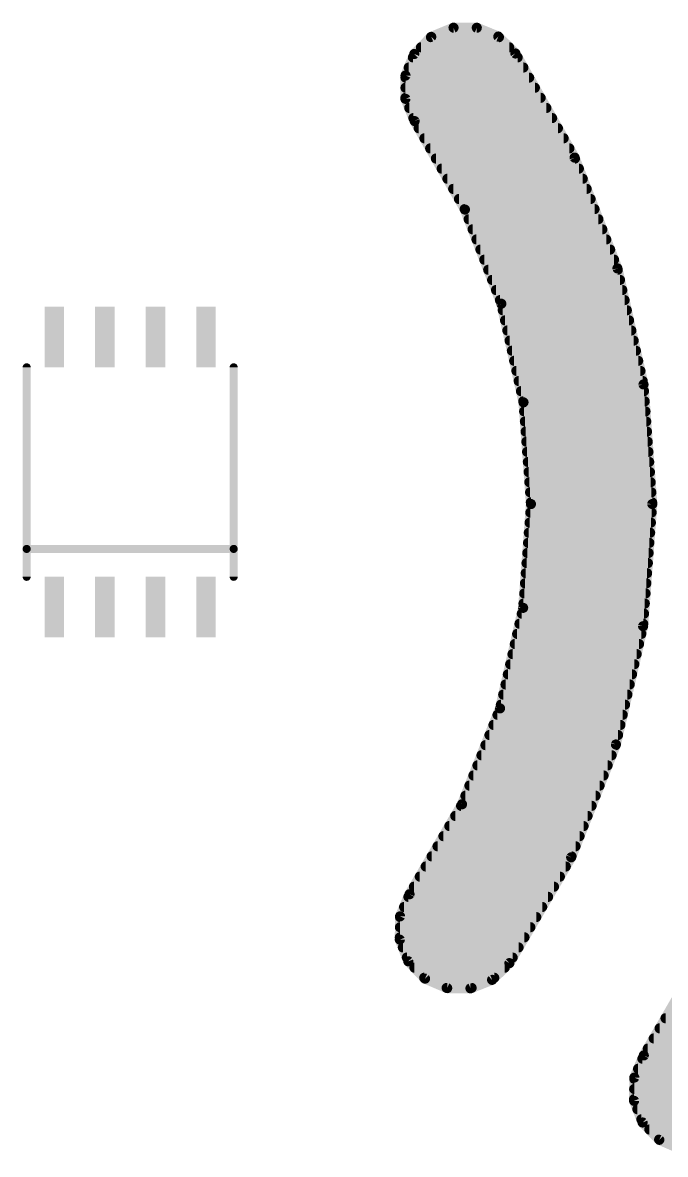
# Model space of a CAD drawing. Extents: x -0.1 to 76.2, y 11 to 78.4.
# Drawn here: x 43.02 to 59.16, y 27.32 to 55.74 of the extents above; entities that cross this region are included whole.
import ezdxf

# ---------------------------------------------------------------- set-up
doc = ezdxf.new("R2010")
doc.units = 0
doc.layers.add('21', color=253, linetype='CONTINUOUS')

# ---------------------------------------------------------------- blocks, each defined once
blk = doc.blocks.new('RECT')
blk.add_solid([(-0.5, -0.5), (0.5, -0.5), (-0.5, 0.5), (0.5, 0.5)])

msp = doc.modelspace()

# ---------------------------------------------------------------- linework, layer by layer
at = {"layer": '21'}
for points, const_width in [([(53.2825, 55.3799), (53.8421, 55.61)], 0.254), ([(53.8421, 55.61), (54.4263, 55.6082)], 0.254), ([(54.4263, 55.6082), (54.9672, 55.3878)], 0.254), ([(52.8562, 54.9496), (53.2825, 55.3799)], 0.254), ([(53.2747, 55.372), (54.9831, 55.372)], 0.254), ([(54.9672, 55.3878), (55.3968, 54.9621)], 0.254), ([(53.023, 55.118), (55.2395, 55.118)], 0.254), ([(52.6357, 54.4082), (52.8562, 54.9496)], 0.254), ([(52.8213, 54.864), (55.4526, 54.864)], 0.254), ([(55.3968, 54.9621), (56.8829, 52.3481)], 0.254), ([(52.7179, 54.61), (55.597, 54.61)], 0.254), ([(52.6341, 53.8237), (52.6357, 54.4082)], 0.254), ([(52.6356, 54.356), (55.7414, 54.356)], 0.254), ([(52.6349, 54.102), (55.8858, 54.102)], 0.254), ([(52.8648, 53.2645), (52.6341, 53.8237)], 0.254), ([(52.6342, 53.848), (56.0302, 53.848)], 0.254), ([(52.7289, 53.594), (56.1746, 53.594)], 0.254), ([(52.8337, 53.34), (56.319, 53.34)], 0.254), ([(54.1279, 51.0431), (52.8648, 53.2645)], 0.254), ([(52.9663, 53.086), (56.4634, 53.086)], 0.254), ([(53.1107, 52.832), (56.6078, 52.832)], 0.254), ([(53.2552, 52.578), (56.7522, 52.578)], 0.254), ([(53.3996, 52.324), (56.8922, 52.324)], 0.254), ([(56.8829, 52.3481), (57.9592, 49.5644)], 0.254), ([(53.544, 52.07), (56.9904, 52.07)], 0.254), ([(53.6884, 51.816), (57.0886, 51.816)], 0.254), ([(53.8329, 51.562), (57.1868, 51.562)], 0.254), ([(53.9773, 51.308), (57.285, 51.308)], 0.254), ([(54.1217, 51.054), (57.3833, 51.054)], 0.254), ([(55.0427, 48.6773), (54.1279, 51.0431)], 0.254), ([(54.2219, 50.8), (57.4815, 50.8)], 0.254), ([(54.3201, 50.546), (57.5797, 50.546)], 0.254), ([(54.4183, 50.292), (57.6779, 50.292)], 0.254), ([(54.5166, 50.038), (57.7761, 50.038)], 0.254), ([(54.6148, 49.784), (57.8743, 49.784)], 0.254), ([(54.713, 49.53), (57.9669, 49.53)], 0.254), ([(57.9592, 49.5644), (58.6138, 46.6508)], 0.254), ([(54.8112, 49.276), (58.024, 49.276)], 0.254), ([(54.9094, 49.022), (58.0811, 49.022)], 0.254), ([(55.0076, 48.768), (58.1381, 48.768)], 0.254), ([(55.599, 46.2007), (55.0427, 48.6773)], 0.254), ([(55.0794, 48.514), (58.1952, 48.514)], 0.254), ([(55.1364, 48.26), (58.2523, 48.26)], 0.254), ([(55.1935, 48.006), (58.3093, 48.006)], 0.254), ([(55.2505, 47.752), (58.3664, 47.752)], 0.254), ([(55.3076, 47.498), (58.4235, 47.498)], 0.254), ([(43.12, 42.52), (43.12, 47.08)], 0.2032), ([(48.32, 47.08), (48.32, 42.52)], 0.2032), ([(55.3647, 47.244), (58.4805, 47.244)], 0.254), ([(55.4217, 46.99), (58.5376, 46.99)], 0.254), ([(55.4788, 46.736), (58.5947, 46.736)], 0.254), ([(58.6138, 46.6508), (58.8347, 43.6472)], 0.254), ([(55.5358, 46.482), (58.6262, 46.482)], 0.254), ([(55.5929, 46.228), (58.6449, 46.228)], 0.254), ([(55.7867, 43.6472), (55.599, 46.2007)], 0.254), ([(55.6157, 45.974), (58.6636, 45.974)], 0.254), ([(55.6343, 45.72), (58.6823, 45.72)], 0.254), ([(55.653, 45.466), (58.7009, 45.466)], 0.254), ([(55.6717, 45.212), (58.7196, 45.212)], 0.254), ([(55.6904, 44.958), (58.7383, 44.958)], 0.254), ([(55.709, 44.704), (58.757, 44.704)], 0.254), ([(55.7277, 44.45), (58.7757, 44.45)], 0.254), ([(55.7464, 44.196), (58.7943, 44.196)], 0.254), ([(55.765, 43.942), (58.813, 43.942)], 0.254), ([(55.5907, 41.0403), (55.7867, 43.6472)], 0.254), ([(55.7837, 43.688), (58.8317, 43.688)], 0.254), ([(58.8347, 43.6472), (58.6041, 40.5797)], 0.254), ([(55.7707, 43.434), (58.8187, 43.434)], 0.254), ([(55.7516, 43.18), (58.7996, 43.18)], 0.254), ([(55.7325, 42.926), (58.7805, 42.926)], 0.254), ([(55.7134, 42.672), (58.7614, 42.672)], 0.254), ([(43.12, 41.82), (43.12, 42.52)], 0.2032), ([(48.32, 42.52), (43.12, 42.52)], 0.2032), ([(48.32, 42.52), (48.32, 41.82)], 0.2032), ([(55.6943, 42.418), (58.7423, 42.418)], 0.254), ([(55.6752, 42.164), (58.7232, 42.164)], 0.254), ([(55.637, 41.656), (58.685, 41.656)], 0.254), ([(55.6561, 41.91), (58.7041, 41.91)], 0.254), ([(55.6179, 41.402), (58.6659, 41.402)], 0.254), ([(55.5988, 41.148), (58.6468, 41.148)], 0.254), ([(55.01, 38.5153), (55.5907, 41.0403)], 0.254), ([(55.5571, 40.894), (58.6277, 40.894)], 0.254), ([(55.4986, 40.64), (58.6086, 40.64)], 0.254), ([(58.6041, 40.5797), (57.9207, 37.6088)], 0.254), ([(55.4402, 40.386), (58.5595, 40.386)], 0.254), ([(55.3818, 40.132), (58.5011, 40.132)], 0.254), ([(55.3234, 39.878), (58.4427, 39.878)], 0.254), ([(55.265, 39.624), (58.3843, 39.624)], 0.254), ([(55.1481, 39.116), (58.2674, 39.116)], 0.254), ([(55.2066, 39.37), (58.3258, 39.37)], 0.254), ([(55.0897, 38.862), (58.209, 38.862)], 0.254), ([(55.0313, 38.608), (58.1506, 38.608)], 0.254), ([(54.0551, 36.1066), (55.01, 38.5153)], 0.254), ([(54.9461, 38.354), (58.0921, 38.354)], 0.254), ([(54.8454, 38.1), (58.0337, 38.1)], 0.254), ([(54.7447, 37.846), (57.9753, 37.846)], 0.254), ([(54.644, 37.592), (57.914, 37.592)], 0.254), ([(57.9207, 37.6088), (56.7971, 34.7748)], 0.254), ([(54.5433, 37.338), (57.8133, 37.338)], 0.254), ([(54.3419, 36.83), (57.6119, 36.83)], 0.254), ([(54.4426, 37.084), (57.7126, 37.084)], 0.254), ([(54.2412, 36.576), (57.5112, 36.576)], 0.254), ([(54.1405, 36.322), (57.4105, 36.322)], 0.254), ([(52.7368, 33.8484), (54.0551, 36.1066)], 0.254), ([(54.0326, 36.068), (57.3098, 36.068)], 0.254), ([(53.8843, 35.814), (57.2091, 35.814)], 0.254), ([(53.736, 35.56), (57.1084, 35.56)], 0.254), ([(53.5877, 35.306), (57.0077, 35.306)], 0.254), ([(53.4394, 35.052), (56.907, 35.052)], 0.254), ([(53.2912, 34.798), (56.8063, 34.798)], 0.254), ([(56.7971, 34.7748), (55.246, 32.1181)], 0.254), ([(52.9946, 34.29), (56.5141, 34.29)], 0.254), ([(53.1429, 34.544), (56.6624, 34.544)], 0.254), ([(52.8463, 34.036), (56.3658, 34.036)], 0.254), ([(52.4988, 33.2918), (52.7368, 33.8484)], 0.254), ([(52.7084, 33.782), (56.2175, 33.782)], 0.254), ([(52.5998, 33.528), (56.0692, 33.528)], 0.254), ([(52.4927, 32.7075), (52.4988, 33.2918)], 0.254), ([(52.4986, 33.274), (55.9209, 33.274)], 0.254), ([(52.496, 33.02), (55.7726, 33.02)], 0.254), ([(58.6214, 29.8003), (60.4819, 32.9877)], 0.254), ([(52.7061, 32.1637), (52.4927, 32.7075)], 0.254), ([(52.4933, 32.766), (55.6243, 32.766)], 0.254), ([(52.5694, 32.512), (55.476, 32.512)], 0.254), ([(52.6691, 32.258), (55.3277, 32.258)], 0.254), ([(53.1267, 31.7281), (52.7061, 32.1637)], 0.254), ([(52.8603, 32.004), (55.1279, 32.004)], 0.254), ([(55.246, 32.1181), (54.8109, 31.6978)], 0.254), ([(53.1056, 31.75), (54.8649, 31.75)], 0.254), ([(53.6829, 31.4903), (53.1267, 31.7281)], 0.254), ([(53.6696, 31.496), (54.2967, 31.496)], 0.254), ([(54.2671, 31.4844), (53.6829, 31.4903)], 0.254), ([(54.8109, 31.6978), (54.2671, 31.4844)], 0.254), ([(59.1664, 30.734), (62.6849, 30.734)], 0.254), ([(59.0181, 30.48), (62.5366, 30.48)], 0.254), ([(58.8699, 30.226), (62.3884, 30.226)], 0.254), ([(58.3831, 29.2437), (58.6214, 29.8003)], 0.254), ([(58.5862, 29.718), (62.0918, 29.718)], 0.254), ([(58.7216, 29.972), (62.2401, 29.972)], 0.254), ([(58.4774, 29.464), (61.9435, 29.464)], 0.254), ([(58.377, 28.6594), (58.3831, 29.2437)], 0.254), ([(58.3827, 29.21), (61.7952, 29.21)], 0.254), ([(58.3801, 28.956), (61.6469, 28.956)], 0.254), ([(58.5906, 28.1155), (58.377, 28.6594)], 0.254), ([(58.3774, 28.702), (61.4986, 28.702)], 0.254), ([(58.46, 28.448), (61.3503, 28.448)], 0.254), ([(58.5598, 28.194), (61.2021, 28.194)], 0.254), ([(59.0114, 27.68), (58.5906, 28.1155)], 0.254), ([(58.7602, 27.94), (60.9951, 27.94)], 0.254), ([(59.0056, 27.686), (60.7322, 27.686)], 0.254), ([(59.567, 27.4422), (59.0114, 27.68)], 0.254)]:
    msp.add_lwpolyline(points, dxfattribs=dict(at, const_width=const_width))
for points, const_width in [([(53.8423, 55.6735, 1), (53.8419, 55.5465)], 0.127), ([(53.8662, 55.5513, 1), (53.818, 55.6687)], 0.127), ([(54.4503, 55.667, 1), (54.4023, 55.5494)], 0.127), ([(54.4261, 55.5447, 1), (54.4265, 55.6717)], 0.127), ([(53.2747, 55.4355, 1), (53.2747, 55.3085)], 0.127), ([(53.2584, 55.4386, 1), (53.3066, 55.3212)], 0.127), ([(53.3276, 55.3352, 1), (53.2374, 55.4246)], 0.127), ([(55.0119, 55.4329, 1), (54.9225, 55.3427)], 0.127), ([(54.9432, 55.329, 1), (54.9912, 55.4466)], 0.127), ([(54.9831, 55.3085, 1), (54.9831, 55.4355)], 0.127), ([(53.023, 55.1815, 1), (53.023, 55.0545)], 0.127), ([(55.2395, 55.0545, 1), (55.2395, 55.1815)], 0.127), ([(52.8213, 54.9275, 1), (52.8213, 54.8005)], 0.127), ([(52.8111, 54.9943, 1), (52.9013, 54.9049)], 0.127), ([(52.915, 54.9256, 1), (52.7974, 54.9736)], 0.127), ([(55.452, 54.9935, 1), (55.3416, 54.9307)], 0.127), ([(55.3521, 54.917, 1), (55.4415, 55.0072)], 0.127), ([(55.4526, 54.8005, 1), (55.4526, 54.9275)], 0.127), ([(52.7179, 54.6735, 1), (52.7179, 54.5465)], 0.127), ([(55.597, 54.5465, 1), (55.597, 54.6735)], 0.127), ([(52.6356, 54.4195, 1), (52.6356, 54.2925)], 0.127), ([(52.6992, 54.408, 1), (52.5722, 54.4084)], 0.127), ([(52.5769, 54.4322, 1), (52.6945, 54.3842)], 0.127), ([(55.7414, 54.2925, 1), (55.7414, 54.4195)], 0.127), ([(52.6349, 54.1655, 1), (52.6349, 54.0385)], 0.127), ([(55.8858, 54.0385, 1), (55.8858, 54.1655)], 0.127), ([(52.6928, 53.8479, 1), (52.5754, 53.7995)], 0.127), ([(52.5706, 53.8239, 1), (52.6976, 53.8235)], 0.127), ([(52.6342, 53.9115, 1), (52.6342, 53.7845)], 0.127), ([(52.7289, 53.6575, 1), (52.7289, 53.5305)], 0.127), ([(56.0302, 53.7845, 1), (56.0302, 53.9115)], 0.127), ([(56.1746, 53.5305, 1), (56.1746, 53.6575)], 0.127), ([(52.8337, 53.4035, 1), (52.8337, 53.2765)], 0.127), ([(56.319, 53.2765, 1), (56.319, 53.4035)], 0.127), ([(52.92, 53.2959, 1), (52.8096, 53.2331)], 0.127), ([(52.8061, 53.2403, 1), (52.9235, 53.2887)], 0.127), ([(52.9663, 53.1495, 1), (52.9663, 53.0225)], 0.127), ([(56.4634, 53.0225, 1), (56.4634, 53.1495)], 0.127), ([(53.1107, 52.8955, 1), (53.1107, 52.7685)], 0.127), ([(56.6078, 52.7685, 1), (56.6078, 52.8955)], 0.127), ([(53.2552, 52.6415, 1), (53.2552, 52.5145)], 0.127), ([(56.7522, 52.5145, 1), (56.7522, 52.6415)], 0.127), ([(53.3996, 52.3875, 1), (53.3996, 52.2605)], 0.127), ([(56.9421, 52.371, 1), (56.8237, 52.3252)], 0.127), ([(56.8277, 52.3167, 1), (56.9381, 52.3795)], 0.127), ([(56.8922, 52.2605, 1), (56.8922, 52.3875)], 0.127), ([(53.544, 52.1335, 1), (53.544, 52.0065)], 0.127), ([(56.9904, 52.0065, 1), (56.9904, 52.1335)], 0.127), ([(53.6884, 51.8795, 1), (53.6884, 51.7525)], 0.127), ([(57.0886, 51.7525, 1), (57.0886, 51.8795)], 0.127), ([(53.8329, 51.6255, 1), (53.8329, 51.4985)], 0.127), ([(57.1868, 51.4985, 1), (57.1868, 51.6255)], 0.127), ([(53.9773, 51.3715, 1), (53.9773, 51.2445)], 0.127), ([(54.1217, 51.1175, 1), (54.1217, 50.9905)], 0.127), ([(54.1871, 51.066, 1), (54.0687, 51.0202)], 0.127), ([(57.285, 51.2445, 1), (57.285, 51.3715)], 0.127), ([(57.3833, 50.9905, 1), (57.3833, 51.1175)], 0.127), ([(54.0727, 51.0117, 1), (54.1831, 51.0745)], 0.127), ([(54.2219, 50.8635, 1), (54.2219, 50.7365)], 0.127), ([(57.4815, 50.7365, 1), (57.4815, 50.8635)], 0.127), ([(54.3201, 50.6095, 1), (54.3201, 50.4825)], 0.127), ([(57.5797, 50.4825, 1), (57.5797, 50.6095)], 0.127), ([(54.4183, 50.3555, 1), (54.4183, 50.2285)], 0.127), ([(57.6779, 50.2285, 1), (57.6779, 50.3555)], 0.127), ([(54.5166, 50.1015, 1), (54.5166, 49.9745)], 0.127), ([(57.7761, 49.9745, 1), (57.7761, 50.1015)], 0.127), ([(54.6148, 49.8475, 1), (54.6148, 49.7205)], 0.127), ([(57.8743, 49.7205, 1), (57.8743, 49.8475)], 0.127), ([(54.713, 49.5935, 1), (54.713, 49.4665)], 0.127), ([(58.0212, 49.5783, 1), (57.8972, 49.5505)], 0.127), ([(57.9, 49.5415, 1), (58.0184, 49.5873)], 0.127), ([(57.9669, 49.4665, 1), (57.9669, 49.5935)], 0.127), ([(54.8112, 49.3395, 1), (54.8112, 49.2125)], 0.127), ([(58.024, 49.2125, 1), (58.024, 49.3395)], 0.127), ([(54.9094, 49.0855, 1), (54.9094, 48.9585)], 0.127), ([(55.0076, 48.8315, 1), (55.0076, 48.7045)], 0.127), ([(58.0811, 48.9585, 1), (58.0811, 49.0855)], 0.127), ([(58.1381, 48.7045, 1), (58.1381, 48.8315)], 0.127), ([(55.1047, 48.6912, 1), (54.9807, 48.6634)], 0.127), ([(54.9835, 48.6544, 1), (55.1019, 48.7002)], 0.127), ([(55.0794, 48.5775, 1), (55.0794, 48.4505)], 0.127), ([(58.1952, 48.4505, 1), (58.1952, 48.5775)], 0.127), ([(55.1364, 48.3235, 1), (55.1364, 48.1965)], 0.127), ([(58.2523, 48.1965, 1), (58.2523, 48.3235)], 0.127), ([(55.1935, 48.0695, 1), (55.1935, 47.9425)], 0.127), ([(58.3093, 47.9425, 1), (58.3093, 48.0695)], 0.127), ([(55.2505, 47.8155, 1), (55.2505, 47.6885)], 0.127), ([(58.3664, 47.6885, 1), (58.3664, 47.8155)], 0.127), ([(55.3076, 47.5615, 1), (55.3076, 47.4345)], 0.127), ([(58.4235, 47.4345, 1), (58.4235, 47.5615)], 0.127), ([(43.1708, 47.08, 1), (43.0692, 47.08)], 0.1016), ([(48.3708, 47.08, 1), (48.2692, 47.08)], 0.1016), ([(55.3647, 47.3075, 1), (55.3647, 47.1805)], 0.127), ([(58.4805, 47.1805, 1), (58.4805, 47.3075)], 0.127), ([(55.4217, 47.0535, 1), (55.4217, 46.9265)], 0.127), ([(58.5376, 46.9265, 1), (58.5376, 47.0535)], 0.127), ([(55.4788, 46.7995, 1), (55.4788, 46.6725)], 0.127), ([(58.6771, 46.6555, 1), (58.5505, 46.6461)], 0.127), ([(58.5518, 46.6369, 1), (58.6758, 46.6647)], 0.127), ([(58.5947, 46.6725, 1), (58.5947, 46.7995)], 0.127), ([(55.5358, 46.5455, 1), (55.5358, 46.4185)], 0.127), ([(55.5929, 46.2915, 1), (55.5929, 46.1645)], 0.127), ([(55.6623, 46.2054, 1), (55.5357, 46.196)], 0.127), ([(58.6262, 46.4185, 1), (58.6262, 46.5455)], 0.127), ([(58.6449, 46.1645, 1), (58.6449, 46.2915)], 0.127), ([(55.537, 46.1868, 1), (55.661, 46.2146)], 0.127), ([(55.6157, 46.0375, 1), (55.6157, 45.9105)], 0.127), ([(58.6636, 45.9105, 1), (58.6636, 46.0375)], 0.127), ([(55.6343, 45.7835, 1), (55.6343, 45.6565)], 0.127), ([(58.6823, 45.6565, 1), (58.6823, 45.7835)], 0.127), ([(55.653, 45.5295, 1), (55.653, 45.4025)], 0.127), ([(58.7009, 45.4025, 1), (58.7009, 45.5295)], 0.127), ([(55.6717, 45.2755, 1), (55.6717, 45.1485)], 0.127), ([(58.7196, 45.1485, 1), (58.7196, 45.2755)], 0.127), ([(55.6904, 45.0215, 1), (55.6904, 44.8945)], 0.127), ([(58.7383, 44.8945, 1), (58.7383, 45.0215)], 0.127), ([(55.709, 44.7675, 1), (55.709, 44.6405)], 0.127), ([(58.757, 44.6405, 1), (58.757, 44.7675)], 0.127), ([(55.7277, 44.5135, 1), (55.7277, 44.3865)], 0.127), ([(58.7757, 44.3865, 1), (58.7757, 44.5135)], 0.127), ([(55.7464, 44.2595, 1), (55.7464, 44.1325)], 0.127), ([(55.765, 44.0055, 1), (55.765, 43.8785)], 0.127), ([(58.7943, 44.1325, 1), (58.7943, 44.2595)], 0.127), ([(58.813, 43.8785, 1), (58.813, 44.0055)], 0.127), ([(55.7837, 43.7515, 1), (55.7837, 43.6245)], 0.127), ([(55.85, 43.6424, 1), (55.7234, 43.652)], 0.127), ([(58.898, 43.6424, 1), (58.7714, 43.652)], 0.127), ([(58.8317, 43.6245, 1), (58.8317, 43.7515)], 0.127), ([(55.7707, 43.4975, 1), (55.7707, 43.3705)], 0.127), ([(55.7234, 43.6425, 1), (55.85, 43.6519)], 0.127), ([(58.7714, 43.6425, 1), (58.898, 43.6519)], 0.127), ([(58.8187, 43.3705, 1), (58.8187, 43.4975)], 0.127), ([(55.7516, 43.2435, 1), (55.7516, 43.1165)], 0.127), ([(58.7996, 43.1165, 1), (58.7996, 43.2435)], 0.127), ([(55.7325, 42.9895, 1), (55.7325, 42.8625)], 0.127), ([(58.7805, 42.8625, 1), (58.7805, 42.9895)], 0.127), ([(55.7134, 42.7355, 1), (55.7134, 42.6085)], 0.127), ([(58.7614, 42.6085, 1), (58.7614, 42.7355)], 0.127), ([(43.1708, 42.52, 1), (43.0692, 42.52)], 0.1016), ([(43.12, 42.5708, 1), (43.12, 42.4692)], 0.1016), ([(43.0692, 42.52, 1), (43.1708, 42.52)], 0.1016), ([(48.3708, 42.52, 1), (48.2692, 42.52)], 0.1016), ([(48.2692, 42.52, 1), (48.3708, 42.52)], 0.1016), ([(48.32, 42.4692, 1), (48.32, 42.5708)], 0.1016), ([(55.6943, 42.4815, 1), (55.6943, 42.3545)], 0.127), ([(58.7423, 42.3545, 1), (58.7423, 42.4815)], 0.127), ([(55.6752, 42.2275, 1), (55.6752, 42.1005)], 0.127), ([(58.7232, 42.1005, 1), (58.7232, 42.2275)], 0.127), ([(43.0692, 41.82, 1), (43.1708, 41.82)], 0.1016), ([(48.2692, 41.82, 1), (48.3708, 41.82)], 0.1016), ([(55.637, 41.7195, 1), (55.637, 41.5925)], 0.127), ([(55.6561, 41.9735, 1), (55.6561, 41.8465)], 0.127), ([(58.685, 41.5925, 1), (58.685, 41.7195)], 0.127), ([(58.7041, 41.8465, 1), (58.7041, 41.9735)], 0.127), ([(55.6179, 41.4655, 1), (55.6179, 41.3385)], 0.127), ([(58.6659, 41.3385, 1), (58.6659, 41.4655)], 0.127), ([(55.5988, 41.2115, 1), (55.5988, 41.0845)], 0.127), ([(58.6468, 41.0845, 1), (58.6468, 41.2115)], 0.127), ([(55.5571, 40.9575, 1), (55.5571, 40.8305)], 0.127), ([(55.5274, 41.0451, 1), (55.654, 41.0355)], 0.127), ([(55.6526, 41.0261, 1), (55.5288, 41.0545)], 0.127), ([(58.6277, 40.8305, 1), (58.6277, 40.9575)], 0.127), ([(55.4986, 40.7035, 1), (55.4986, 40.5765)], 0.127), ([(58.5408, 40.5845, 1), (58.6674, 40.5749)], 0.127), ([(58.666, 40.5655, 1), (58.5422, 40.5939)], 0.127), ([(58.6086, 40.5765, 1), (58.6086, 40.7035)], 0.127), ([(55.4402, 40.4495, 1), (55.4402, 40.3225)], 0.127), ([(58.5595, 40.3225, 1), (58.5595, 40.4495)], 0.127), ([(55.3818, 40.1955, 1), (55.3818, 40.0685)], 0.127), ([(58.5011, 40.0685, 1), (58.5011, 40.1955)], 0.127), ([(55.3234, 39.9415, 1), (55.3234, 39.8145)], 0.127), ([(58.4427, 39.8145, 1), (58.4427, 39.9415)], 0.127), ([(55.265, 39.6875, 1), (55.265, 39.5605)], 0.127), ([(58.3843, 39.5605, 1), (58.3843, 39.6875)], 0.127), ([(55.1481, 39.1795, 1), (55.1481, 39.0525)], 0.127), ([(55.2066, 39.4335, 1), (55.2066, 39.3065)], 0.127), ([(58.2674, 39.0525, 1), (58.2674, 39.1795)], 0.127), ([(58.3258, 39.3065, 1), (58.3258, 39.4335)], 0.127), ([(55.0897, 38.9255, 1), (55.0897, 38.7985)], 0.127), ([(58.209, 38.7985, 1), (58.209, 38.9255)], 0.127), ([(55.0313, 38.6715, 1), (55.0313, 38.5445)], 0.127), ([(58.1506, 38.5445, 1), (58.1506, 38.6715)], 0.127), ([(54.9461, 38.4175, 1), (54.9461, 38.2905)], 0.127), ([(54.9481, 38.5295, 1), (55.0719, 38.5011)], 0.127), ([(55.069, 38.4919, 1), (54.951, 38.5387)], 0.127), ([(58.0921, 38.2905, 1), (58.0921, 38.4175)], 0.127), ([(54.8454, 38.1635, 1), (54.8454, 38.0365)], 0.127), ([(58.0337, 38.0365, 1), (58.0337, 38.1635)], 0.127), ([(54.7447, 37.9095, 1), (54.7447, 37.7825)], 0.127), ([(57.9753, 37.7825, 1), (57.9753, 37.9095)], 0.127), ([(54.644, 37.6555, 1), (54.644, 37.5285)], 0.127), ([(57.8588, 37.623, 1), (57.9826, 37.5946)], 0.127), ([(57.9797, 37.5854, 1), (57.8617, 37.6322)], 0.127), ([(57.914, 37.5285, 1), (57.914, 37.6555)], 0.127), ([(54.5433, 37.4015, 1), (54.5433, 37.2745)], 0.127), ([(57.8133, 37.2745, 1), (57.8133, 37.4015)], 0.127), ([(54.3419, 36.8935, 1), (54.3419, 36.7665)], 0.127), ([(54.4426, 37.1475, 1), (54.4426, 37.0205)], 0.127), ([(57.6119, 36.7665, 1), (57.6119, 36.8935)], 0.127), ([(57.7126, 37.0205, 1), (57.7126, 37.1475)], 0.127), ([(54.2412, 36.6395, 1), (54.2412, 36.5125)], 0.127), ([(57.5112, 36.5125, 1), (57.5112, 36.6395)], 0.127), ([(54.1405, 36.3855, 1), (54.1405, 36.2585)], 0.127), ([(57.4105, 36.2585, 1), (57.4105, 36.3855)], 0.127), ([(54.0326, 36.1315, 1), (54.0326, 36.0045)], 0.127), ([(53.9961, 36.13, 1), (54.1141, 36.0832)], 0.127), ([(54.1099, 36.0746, 1), (54.0003, 36.1386)], 0.127), ([(57.3098, 36.0045, 1), (57.3098, 36.1315)], 0.127), ([(53.8843, 35.8775, 1), (53.8843, 35.7505)], 0.127), ([(57.2091, 35.7505, 1), (57.2091, 35.8775)], 0.127), ([(53.736, 35.6235, 1), (53.736, 35.4965)], 0.127), ([(57.1084, 35.4965, 1), (57.1084, 35.6235)], 0.127), ([(53.5877, 35.3695, 1), (53.5877, 35.2425)], 0.127), ([(57.0077, 35.2425, 1), (57.0077, 35.3695)], 0.127), ([(53.4394, 35.1155, 1), (53.4394, 34.9885)], 0.127), ([(56.907, 34.9885, 1), (56.907, 35.1155)], 0.127), ([(53.2912, 34.8615, 1), (53.2912, 34.7345)], 0.127), ([(56.7381, 34.7982, 1), (56.8561, 34.7514)], 0.127), ([(56.8519, 34.7428, 1), (56.7423, 34.8068)], 0.127), ([(56.8063, 34.7345, 1), (56.8063, 34.8615)], 0.127), ([(52.9946, 34.3535, 1), (52.9946, 34.2265)], 0.127), ([(53.1429, 34.6075, 1), (53.1429, 34.4805)], 0.127), ([(56.5141, 34.2265, 1), (56.5141, 34.3535)], 0.127), ([(56.6624, 34.4805, 1), (56.6624, 34.6075)], 0.127), ([(52.8463, 34.0995, 1), (52.8463, 33.9725)], 0.127), ([(56.3658, 33.9725, 1), (56.3658, 34.0995)], 0.127), ([(52.7084, 33.8455, 1), (52.7084, 33.7185)], 0.127), ([(52.682, 33.8804, 1), (52.7916, 33.8164)], 0.127), ([(52.7952, 33.8234, 1), (52.6784, 33.8734)], 0.127), ([(56.2175, 33.7185, 1), (56.2175, 33.8455)], 0.127), ([(52.5998, 33.5915, 1), (52.5998, 33.4645)], 0.127), ([(56.0692, 33.4645, 1), (56.0692, 33.5915)], 0.127), ([(52.4986, 33.3375, 1), (52.4986, 33.2105)], 0.127), ([(52.5623, 33.2911, 1), (52.4353, 33.2925)], 0.127), ([(52.4404, 33.3168, 1), (52.5572, 33.2668)], 0.127), ([(55.9209, 33.2105, 1), (55.9209, 33.3375)], 0.127), ([(52.496, 33.0835, 1), (52.496, 32.9565)], 0.127), ([(55.7726, 32.9565, 1), (55.7726, 33.0835)], 0.127), ([(52.5518, 32.7307, 1), (52.4336, 32.6843)], 0.127), ([(52.4292, 32.7082, 1), (52.5562, 32.7068)], 0.127), ([(52.4933, 32.8295, 1), (52.4933, 32.7025)], 0.127), ([(55.6243, 32.7025, 1), (55.6243, 32.8295)], 0.127), ([(52.5694, 32.5755, 1), (52.5694, 32.4485)], 0.127), ([(55.476, 32.4485, 1), (55.476, 32.5755)], 0.127), ([(52.6691, 32.3215, 1), (52.6691, 32.1945)], 0.127), ([(52.7518, 32.2078, 1), (52.6604, 32.1196)], 0.127), ([(52.647, 32.1405, 1), (52.7652, 32.1869)], 0.127), ([(52.8603, 32.0675, 1), (52.8603, 31.9405)], 0.127), ([(55.1279, 31.9405, 1), (55.1279, 32.0675)], 0.127), ([(55.1912, 32.1501, 1), (55.3008, 32.0861)], 0.127), ([(55.2901, 32.0724, 1), (55.2019, 32.1638)], 0.127), ([(55.3277, 32.1945, 1), (55.3277, 32.3215)], 0.127), ([(53.1056, 31.8135, 1), (53.1056, 31.6865)], 0.127), ([(53.1517, 31.7865, 1), (53.1017, 31.6697)], 0.127), ([(53.081, 31.684, 1), (53.1724, 31.7722)], 0.127), ([(54.8649, 31.6865, 1), (54.8649, 31.8135)], 0.127), ([(53.6696, 31.5595, 1), (53.6696, 31.4325)], 0.127), ([(53.6835, 31.5538, 1), (53.6823, 31.4268)], 0.127), ([(53.6579, 31.4319, 1), (53.7079, 31.5487)], 0.127), ([(54.2439, 31.5435, 1), (54.2903, 31.4253)], 0.127), ([(54.2665, 31.4209, 1), (54.2677, 31.5479)], 0.127), ([(54.2967, 31.4325, 1), (54.2967, 31.5595)], 0.127), ([(54.7668, 31.7435, 1), (54.855, 31.6521)], 0.127), ([(54.8341, 31.6387, 1), (54.7877, 31.7569)], 0.127), ([(59.1664, 30.7975, 1), (59.1664, 30.6705)], 0.127), ([(59.0181, 30.5435, 1), (59.0181, 30.4165)], 0.127), ([(58.8699, 30.2895, 1), (58.8699, 30.1625)], 0.127), ([(58.5862, 29.7815, 1), (58.5862, 29.6545)], 0.127), ([(58.5666, 29.8323, 1), (58.6762, 29.7683)], 0.127), ([(58.6798, 29.7753, 1), (58.563, 29.8253)], 0.127), ([(58.7216, 30.0355, 1), (58.7216, 29.9085)], 0.127), ([(58.4774, 29.5275, 1), (58.4774, 29.4005)], 0.127), ([(58.3827, 29.2735, 1), (58.3827, 29.1465)], 0.127), ([(58.4466, 29.243, 1), (58.3196, 29.2444)], 0.127), ([(58.3247, 29.2687, 1), (58.4415, 29.2187)], 0.127), ([(58.3801, 29.0195, 1), (58.3801, 28.8925)], 0.127), ([(58.4361, 28.6826, 1), (58.3179, 28.6362)], 0.127), ([(58.3135, 28.6601, 1), (58.4405, 28.6587)], 0.127), ([(58.3774, 28.7655, 1), (58.3774, 28.6385)], 0.127), ([(58.46, 28.5115, 1), (58.46, 28.3845)], 0.127), ([(58.5598, 28.2575, 1), (58.5598, 28.1305)], 0.127), ([(58.6363, 28.1596, 1), (58.5449, 28.0714)], 0.127), ([(58.5315, 28.0923, 1), (58.6497, 28.1387)], 0.127), ([(58.7602, 28.0035, 1), (58.7602, 27.8765)], 0.127), ([(59.0056, 27.7495, 1), (59.0056, 27.6225)], 0.127), ([(59.0364, 27.7384, 1), (58.9864, 27.6216)], 0.127), ([(58.9657, 27.6359, 1), (59.0571, 27.7241)], 0.127)]:
    msp.add_lwpolyline(points, format="xyb", dxfattribs=dict(at, const_width=const_width))

# ---------------------------------------------------------------- block references
at = {"layer": '21', "xscale": 0.4902, "yscale": 1.5199}
for p in [(43.815, 47.8401), (45.085, 47.8401), (46.355, 47.8401), (47.625, 47.8401), (43.815, 41.06), (45.085, 41.06), (46.355, 41.06), (47.625, 41.06)]:
    msp.add_blockref('RECT', p, dxfattribs=at)

doc.saveas('drawing.dxf')
